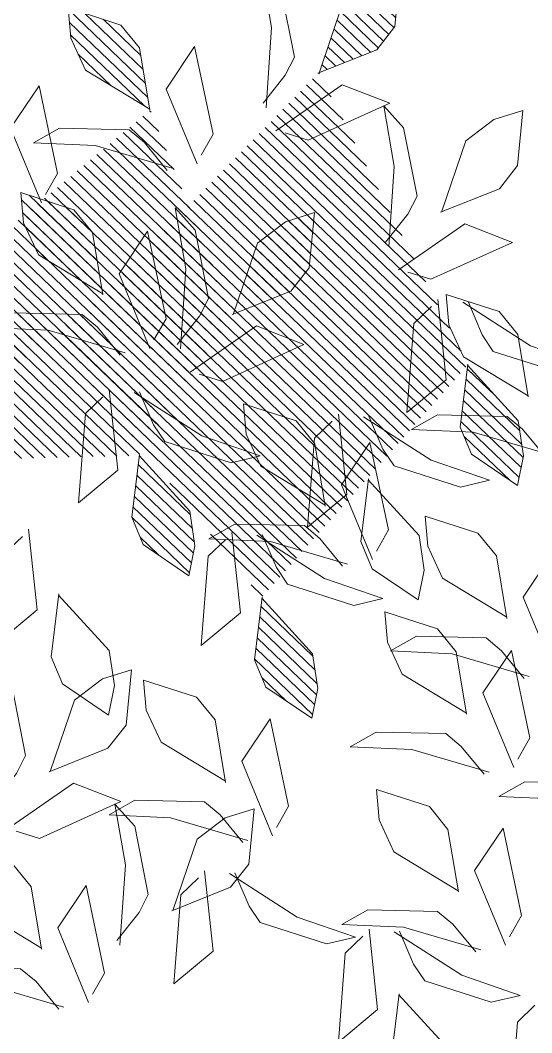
# Model space of a CAD drawing. Header units: centimetres. Extents: x 10243 to 22741, y 2279 to 4414.
# Drawn here: x 12167.81 to 12174.07, y 3098.89 to 3111.28 of the extents above; entities that cross this region are included whole.
import ezdxf

# ---------------------------------------------------------------- set-up
doc = ezdxf.new("R2010")
doc.units = ezdxf.units.CM
doc.header["$MEASUREMENT"] = 0
doc.layers.add('250', color=250, linetype='Continuous')
pattern_1 = [(45, (-1654799.279671, 54994.033918), (-0.0105615167031, 0.0105615167031), [])]

# ---------------------------------------------------------------- blocks, each defined once
blk = doc.blocks.new('U1')
at = {"lineweight": 0, "true_color": 0x6c822b}
h = blk.add_hatch(dxfattribs=at)
h.set_pattern_fill('ANSI31', color=67, scale=0.11949, style=0)
h.set_pattern_definition(pattern_1)
edge = h.paths.add_edge_path()
edge.add_line((-2359700.669, 78420.1332), (-2359700.6531, 78420.2434))
edge.add_line((-2359700.6531, 78420.2434), (-2359700.6211, 78420.2842))
edge.add_line((-2359700.6211, 78420.2842), (-2359700.5288, 78420.3162))
edge.add_line((-2359700.5288, 78420.3162), (-2359700.5324, 78420.2629))
edge.add_line((-2359700.5324, 78420.2629), (-2359700.5572, 78420.2061))
edge.add_line((-2359700.5572, 78420.2061), (-2359700.6691, 78420.1352))
edge.add_line((-2359700.9499, 78420.3526), (-2359700.934, 78420.4629))
edge.add_line((-2359700.934, 78420.4629), (-2359700.902, 78420.5037))
edge.add_line((-2359700.902, 78420.5037), (-2359700.8097, 78420.5356))
edge.add_line((-2359700.8097, 78420.5356), (-2359700.8132, 78420.4824))
edge.add_line((-2359700.8132, 78420.4824), (-2359700.8381, 78420.4256))
edge.add_line((-2359700.8381, 78420.4256), (-2359700.9499, 78420.3546))
edge.add_line((-2359701.3364, 78420.7347), (-2359701.4406, 78420.774))
edge.add_line((-2359701.4406, 78420.774), (-2359701.4736, 78420.814))
edge.add_line((-2359701.4736, 78420.814), (-2359701.4849, 78420.911))
edge.add_line((-2359701.4849, 78420.911), (-2359701.4336, 78420.8961))
edge.add_line((-2359701.4336, 78420.8961), (-2359701.3835, 78420.8596))
edge.add_line((-2359701.3835, 78420.8596), (-2359701.3383, 78420.7351))
edge.add_line((-2359701.5896, 78420.2178), (-2359701.5738, 78420.1075))
edge.add_line((-2359701.5738, 78420.1075), (-2359701.5929, 78420.0593))
edge.add_line((-2359701.5929, 78420.0593), (-2359701.6725, 78420.0026))
edge.add_line((-2359701.6725, 78420.0026), (-2359701.6841, 78420.0547))
edge.add_line((-2359701.6841, 78420.0547), (-2359701.6763, 78420.1162))
edge.add_line((-2359701.6763, 78420.1162), (-2359701.589, 78420.2159))
edge.add_line((-2359701.2192, 78419.8156), (-2359701.2034, 78419.7054))
edge.add_line((-2359701.2034, 78419.7054), (-2359701.2226, 78419.6572))
edge.add_line((-2359701.2226, 78419.6572), (-2359701.3021, 78419.6005))
edge.add_line((-2359701.3021, 78419.6005), (-2359701.3138, 78419.6526))
edge.add_line((-2359701.3138, 78419.6526), (-2359701.3059, 78419.7141))
edge.add_line((-2359701.3059, 78419.7141), (-2359701.2186, 78419.8138))
edge.add_line((-2359700.4488, 78420.8164), (-2359700.4329, 78420.9266))
edge.add_line((-2359700.4329, 78420.9266), (-2359700.4009, 78420.9674))
edge.add_line((-2359700.4009, 78420.9674), (-2359700.3086, 78420.9994))
edge.add_line((-2359700.3086, 78420.9994), (-2359700.3122, 78420.9461))
edge.add_line((-2359700.3122, 78420.9461), (-2359700.337, 78420.8894))
edge.add_line((-2359700.337, 78420.8894), (-2359700.4489, 78420.8184))
h = blk.add_hatch(dxfattribs=at)
h.set_pattern_fill('ANSI31', color=67, scale=0.11949, style=0)
h.set_pattern_definition(pattern_1)
edge = h.paths.add_edge_path()
edge.add_line((-2359701.0394, 78420.6757), (-2359701.0235, 78420.786))
edge.add_line((-2359701.0235, 78420.786), (-2359700.9915, 78420.8268))
edge.add_line((-2359700.9915, 78420.8268), (-2359700.8992, 78420.8587))
edge.add_line((-2359700.8992, 78420.8587), (-2359700.9027, 78420.8055))
edge.add_line((-2359700.9027, 78420.8055), (-2359700.9276, 78420.7487))
edge.add_line((-2359700.9276, 78420.7487), (-2359701.0394, 78420.6777))
edge.add_line((-2359701.1767, 78420.3134), (-2359701.2809, 78420.3527))
edge.add_line((-2359701.2809, 78420.3527), (-2359701.3139, 78420.3927))
edge.add_line((-2359701.3139, 78420.3927), (-2359701.3252, 78420.4898))
edge.add_line((-2359701.3252, 78420.4898), (-2359701.274, 78420.4748))
edge.add_line((-2359701.274, 78420.4748), (-2359701.2239, 78420.4383))
edge.add_line((-2359701.2239, 78420.4383), (-2359701.1787, 78420.3138))
edge.add_line((-2359701.0085, 78420.071), (-2359700.9927, 78419.9607))
edge.add_line((-2359700.9927, 78419.9607), (-2359701.0119, 78419.9125))
edge.add_line((-2359701.0119, 78419.9125), (-2359701.0914, 78419.8558))
edge.add_line((-2359701.0914, 78419.8558), (-2359701.103, 78419.9079))
edge.add_line((-2359701.103, 78419.9079), (-2359701.0952, 78419.9694))
edge.add_line((-2359701.0952, 78419.9694), (-2359701.0079, 78420.0691))
edge.add_line((-2359700.2742, 78420.0646), (-2359700.2584, 78419.9543))
edge.add_line((-2359700.2584, 78419.9543), (-2359700.2775, 78419.9061))
edge.add_line((-2359700.2775, 78419.9061), (-2359700.3571, 78419.8495))
edge.add_line((-2359700.3571, 78419.8495), (-2359700.3687, 78419.9015))
edge.add_line((-2359700.3687, 78419.9015), (-2359700.3609, 78419.963))
edge.add_line((-2359700.3609, 78419.963), (-2359700.2736, 78420.0627))
at = {"color": 67, "lineweight": 0, "true_color": 0x6c822b}
for points in [[(-2359701.2387, 78420.684), (-2359701.2788, 78420.7329), (-2359701.2956, 78420.7638), (-2359701.2744, 78420.8846), (-2359701.2402, 78420.9243), (-2359701.2566, 78420.8171), (-2359701.2441, 78420.6761)], [(-2359701.3364, 78420.7347), (-2359701.4406, 78420.774), (-2359701.4736, 78420.814), (-2359701.4849, 78420.911), (-2359701.4336, 78420.8961), (-2359701.3835, 78420.8596), (-2359701.3383, 78420.7351)], [(-2359701.0394, 78420.6757), (-2359701.0235, 78420.786), (-2359700.9915, 78420.8268), (-2359700.8992, 78420.8587), (-2359700.9027, 78420.8055), (-2359700.9276, 78420.7487), (-2359701.0394, 78420.6777)], [(-2359701.1278, 78420.5948), (-2359701.1499, 78420.6316), (-2359701.1204, 78420.7861), (-2359701.0689, 78420.7125), (-2359701.1204, 78420.58)], [(-2359701.2763, 78420.631), (-2359701.317, 78420.6173), (-2359701.4616, 78420.6794), (-2359701.3786, 78420.7138), (-2359701.2604, 78420.635)], [(-2359700.8527, 78420.5314), (-2359700.8748, 78420.5682), (-2359700.8453, 78420.7228), (-2359700.7938, 78420.6491), (-2359700.8453, 78420.5167)], [(-2359701.4494, 78420.4351), (-2359701.4895, 78420.4839), (-2359701.5063, 78420.5149), (-2359701.4852, 78420.6357), (-2359701.4509, 78420.6754), (-2359701.4673, 78420.5681), (-2359701.4548, 78420.4272)], [(-2359701.5471, 78420.4858), (-2359701.6513, 78420.5251), (-2359701.6843, 78420.5651), (-2359701.6956, 78420.6621), (-2359701.6444, 78420.6472), (-2359701.5943, 78420.6107), (-2359701.549, 78420.4861)], [(-2359701.0678, 78420.5694), (-2359701.0288, 78420.6191), (-2359701.0022, 78420.6422), (-2359700.8796, 78420.6475), (-2359700.8335, 78420.6227), (-2359700.9418, 78420.6156), (-2359701.0767, 78420.573)], [(-2359700.9499, 78420.3526), (-2359700.934, 78420.4629), (-2359700.902, 78420.5037), (-2359700.8097, 78420.5356), (-2359700.8132, 78420.4824), (-2359700.8381, 78420.4256), (-2359700.9499, 78420.3546)], [(-2359701.0791, 78420.2627), (-2359701.1192, 78420.3116), (-2359701.136, 78420.3426), (-2359701.1148, 78420.4634), (-2359701.0806, 78420.5031), (-2359701.097, 78420.3958), (-2359701.0844, 78420.2548)], [(-2359701.4871, 78420.382), (-2359701.5278, 78420.3684), (-2359701.6724, 78420.4304), (-2359701.5894, 78420.4649), (-2359701.4711, 78420.386)], [(-2359701.0383, 78420.2717), (-2359701.0604, 78420.3085), (-2359701.0309, 78420.463), (-2359700.9794, 78420.3894), (-2359701.0309, 78420.257)], [(-2359701.6943, 78420.158), (-2359701.6783, 78420.2682), (-2359701.6464, 78420.3091), (-2359701.554, 78420.341), (-2359701.5576, 78420.2878), (-2359701.5824, 78420.231), (-2359701.6943, 78420.16)], [(-2359701.5923, 78420.3278), (-2359701.6157, 78420.2691), (-2359701.6348, 78420.2394), (-2359701.7508, 78420.1997), (-2359701.8021, 78420.2106), (-2359701.7002, 78420.2479), (-2359701.5828, 78420.3269)], [(-2359701.5277, 78420.3204), (-2359701.4961, 78420.2913), (-2359701.4807, 78420.1347), (-2359701.551, 78420.1908), (-2359701.5389, 78420.3324)], [(-2359700.9784, 78420.2464), (-2359700.9393, 78420.2961), (-2359700.9127, 78420.3191), (-2359700.7901, 78420.3244), (-2359700.744, 78420.2996), (-2359700.8523, 78420.2925), (-2359700.9872, 78420.2499)], [(-2359701.1167, 78420.2097), (-2359701.1574, 78420.196), (-2359701.302, 78420.2581), (-2359701.219, 78420.2926), (-2359701.1007, 78420.2137)], [(-2359701.5896, 78420.2178), (-2359701.5738, 78420.1075), (-2359701.5929, 78420.0593), (-2359701.6725, 78420.0026), (-2359701.6841, 78420.0547), (-2359701.6763, 78420.1162), (-2359701.589, 78420.2159)], [(-2359701.0112, 78420.1809), (-2359701.0347, 78420.1223), (-2359701.0537, 78420.0926), (-2359701.1697, 78420.0529), (-2359701.221, 78420.0638), (-2359701.1191, 78420.1011), (-2359701.0017, 78420.18)], [(-2359700.9466, 78420.1736), (-2359700.915, 78420.1445), (-2359700.8996, 78419.9879), (-2359700.9699, 78420.044), (-2359700.9578, 78420.1856)], [(-2359701.3336, 78419.9732), (-2359701.3176, 78420.0834), (-2359701.2857, 78420.1242), (-2359701.1933, 78420.1562), (-2359701.1969, 78420.1029), (-2359701.2218, 78420.0461), (-2359701.3336, 78419.9751)], [(-2359701.7227, 78420.0517), (-2359701.6836, 78420.1014), (-2359701.657, 78420.1245), (-2359701.5345, 78420.1298), (-2359701.4883, 78420.105), (-2359701.5966, 78420.0979), (-2359701.7316, 78420.0553)], [(-2359701.4135, 78420.1299), (-2359701.4369, 78420.0712), (-2359701.456, 78420.0415), (-2359701.572, 78420.0019), (-2359701.6233, 78420.0127), (-2359701.5214, 78420.0501), (-2359701.404, 78420.129)], [(-2359701.3489, 78420.1225), (-2359701.3173, 78420.0934), (-2359701.3019, 78419.9368), (-2359701.3722, 78419.9929), (-2359701.3601, 78420.1345)], [(-2359701.4219, 78419.8922), (-2359701.444, 78419.929), (-2359701.4146, 78420.0836), (-2359701.363, 78420.01), (-2359701.4146, 78419.8775)], [(-2359701.0085, 78420.071), (-2359700.9927, 78419.9607), (-2359701.0119, 78419.9125), (-2359701.0914, 78419.8558), (-2359701.103, 78419.9079), (-2359701.0952, 78419.9694), (-2359701.0079, 78420.0691)], [(-2359701.4108, 78420.0199), (-2359701.395, 78419.9096), (-2359701.4141, 78419.8615), (-2359701.4937, 78419.8048), (-2359701.5053, 78419.8569), (-2359701.4975, 78419.9184), (-2359701.4102, 78420.018)], [(-2359701.6491, 78419.7691), (-2359701.6331, 78419.8794), (-2359701.6012, 78419.9202), (-2359701.5088, 78419.9521), (-2359701.5124, 78419.8989), (-2359701.5372, 78419.8421), (-2359701.6491, 78419.7711)], [(-2359701.362, 78419.8669), (-2359701.323, 78419.9166), (-2359701.2963, 78419.9397), (-2359701.1738, 78419.945), (-2359701.1277, 78419.9201), (-2359701.236, 78419.913), (-2359701.3709, 78419.8704)], [(-2359700.7997, 78419.931), (-2359700.7681, 78419.9019), (-2359700.7528, 78419.7453), (-2359700.823, 78419.8014), (-2359700.8109, 78419.9431)], [(-2359701.2219, 78419.9256), (-2359701.2454, 78419.8669), (-2359701.2644, 78419.8373), (-2359701.3805, 78419.7976), (-2359701.4318, 78419.8084), (-2359701.3298, 78419.8458), (-2359701.2124, 78419.9247)], [(-2359701.1573, 78419.9183), (-2359701.1257, 78419.8892), (-2359701.1104, 78419.7326), (-2359701.1806, 78419.7886), (-2359701.1685, 78419.9303)], [(-2359701.7374, 78419.6882), (-2359701.7595, 78419.725), (-2359701.7301, 78419.8795), (-2359701.6785, 78419.8059), (-2359701.7301, 78419.6734)], [(-2359700.8616, 78419.8284), (-2359700.8458, 78419.7182), (-2359700.865, 78419.67), (-2359700.9445, 78419.6133), (-2359700.9562, 78419.6654), (-2359700.9483, 78419.7269), (-2359700.861, 78419.8265)], [(-2359701.2192, 78419.8156), (-2359701.2034, 78419.7054), (-2359701.2226, 78419.6572), (-2359701.3021, 78419.6005), (-2359701.3138, 78419.6526), (-2359701.3059, 78419.7141), (-2359701.2186, 78419.8138)], [(-2359701.5748, 78419.6022), (-2359701.5589, 78419.7124), (-2359701.5269, 78419.7532), (-2359701.4346, 78419.7852), (-2359701.4382, 78419.7319), (-2359701.463, 78419.6751), (-2359701.5749, 78419.6041)], [(-2359701.6775, 78419.6628), (-2359701.6385, 78419.7125), (-2359701.6118, 78419.7356), (-2359701.4893, 78419.7409), (-2359701.4431, 78419.7161), (-2359701.5515, 78419.709), (-2359701.6864, 78419.6664)], [(-2359701.6632, 78419.5212), (-2359701.6853, 78419.558), (-2359701.6558, 78419.7126), (-2359701.6043, 78419.639), (-2359701.6558, 78419.5065)], [(-2359700.8382, 78419.5161), (-2359700.9424, 78419.5554), (-2359700.9754, 78419.5954), (-2359700.9867, 78419.6924), (-2359700.9355, 78419.6775), (-2359700.8854, 78419.641), (-2359700.8401, 78419.5165)], [(-2359700.7405, 78419.4654), (-2359700.7806, 78419.5143), (-2359700.7974, 78419.5452), (-2359700.7763, 78419.666), (-2359700.7421, 78419.7058), (-2359700.7584, 78419.5985), (-2359700.7459, 78419.4575)], [(-2359701.148, 78419.4909), (-2359701.132, 78419.6011), (-2359701.1001, 78419.6419), (-2359701.0078, 78419.6739), (-2359701.0113, 78419.6206), (-2359701.0362, 78419.5638), (-2359701.148, 78419.4928)], [(-2359701.2364, 78419.4099), (-2359701.2584, 78419.4467), (-2359701.229, 78419.6013), (-2359701.1774, 78419.5277), (-2359701.229, 78419.3952)], [(-2359701.6033, 78419.4959), (-2359701.5642, 78419.5456), (-2359701.5376, 78419.5687), (-2359701.4151, 78419.574), (-2359701.3689, 78419.5491), (-2359701.4772, 78419.542), (-2359701.6122, 78419.4994)], [(-2359701.8631, 78419.4031), (-2359701.824, 78419.4528), (-2359701.7974, 78419.4759), (-2359701.6749, 78419.4812), (-2359701.6287, 78419.4564), (-2359701.737, 78419.4493), (-2359701.872, 78419.4067)], [(-2359700.7782, 78419.4124), (-2359700.8189, 78419.3987), (-2359700.9635, 78419.4608), (-2359700.8805, 78419.4952), (-2359700.7622, 78419.4164)], [(-2359701.5538, 78419.29), (-2359701.5378, 78419.4002), (-2359701.5059, 78419.441), (-2359701.4136, 78419.473), (-2359701.4171, 78419.4197), (-2359701.442, 78419.3629), (-2359701.5538, 78419.2919)], [(-2359701.1764, 78419.3846), (-2359701.1374, 78419.4343), (-2359701.1107, 78419.4574), (-2359700.9882, 78419.4627), (-2359700.9421, 78419.4378), (-2359701.0504, 78419.4307), (-2359701.1853, 78419.3881)], [(-2359701.0489, 78419.2672), (-2359701.1531, 78419.3065), (-2359701.1861, 78419.3465), (-2359701.1974, 78419.4435), (-2359701.1462, 78419.4286), (-2359701.0961, 78419.3921), (-2359701.0509, 78419.2675)], [(-2359700.9513, 78419.2165), (-2359700.9914, 78419.2653), (-2359701.0082, 78419.2963), (-2359700.987, 78419.4171), (-2359700.9528, 78419.4568), (-2359700.9692, 78419.3495), (-2359700.9566, 78419.2086)], [(-2359701.6421, 78419.209), (-2359701.6642, 78419.2458), (-2359701.6348, 78419.4004), (-2359701.5832, 78419.3268), (-2359701.6348, 78419.1943)], [(-2359700.8183, 78419.2041), (-2359700.8024, 78419.3143), (-2359700.7704, 78419.3552), (-2359700.6781, 78419.3871), (-2359700.6816, 78419.3339), (-2359700.7065, 78419.2771), (-2359700.8183, 78419.2061)], [(-2359701.097, 78419.324), (-2359701.0654, 78419.2949), (-2359701.05, 78419.1383), (-2359701.1203, 78419.1944), (-2359701.1082, 78419.336)], [(-2359701.1616, 78419.3313), (-2359701.1851, 78419.2726), (-2359701.2041, 78419.243), (-2359701.3201, 78419.2033), (-2359701.3714, 78419.2142), (-2359701.2695, 78419.2515), (-2359701.1521, 78419.3304)], [(-2359700.9067, 78419.1231), (-2359700.9287, 78419.1599), (-2359700.8993, 78419.3145), (-2359700.8477, 78419.2409), (-2359700.8993, 78419.1084)], [(-2359701.5822, 78419.1837), (-2359701.5432, 78419.2334), (-2359701.5165, 78419.2564), (-2359701.394, 78419.2618), (-2359701.3479, 78419.2369), (-2359701.4562, 78419.2298), (-2359701.5911, 78419.1872)], [(-2359701.4489, 78419.2228), (-2359701.4724, 78419.1641), (-2359701.4914, 78419.1345), (-2359701.6075, 78419.0948), (-2359701.6588, 78419.1056), (-2359701.5569, 78419.143), (-2359701.4394, 78419.2219)], [(-2359701.3843, 78419.2155), (-2359701.3527, 78419.1864), (-2359701.3374, 78419.0298), (-2359701.4076, 78419.0858), (-2359701.3955, 78419.2275)], [(-2359701.4463, 78419.1128), (-2359701.4305, 78419.0026), (-2359701.4496, 78418.9544), (-2359701.5292, 78418.8977), (-2359701.5408, 78418.9498), (-2359701.533, 78419.0113), (-2359701.4457, 78419.111)], [(-2359701.6844, 78419.0878), (-2359701.6529, 78419.0587), (-2359701.6375, 78418.9021), (-2359701.7077, 78418.9582), (-2359701.6957, 78419.0998)]]:
    blk.add_lwpolyline(points, dxfattribs=at)
at = {"color": 63, "lineweight": 0}
blk.add_lwpolyline([(-2359701.1767, 78420.3134), (-2359701.2809, 78420.3527), (-2359701.3139, 78420.3927), (-2359701.3252, 78420.4898), (-2359701.274, 78420.4748), (-2359701.2239, 78420.4383), (-2359701.1787, 78420.3138)], dxfattribs=at)
at = {"layer": '250', "lineweight": 0}
blk.add_lwpolyline([(-2359700.8467, 78419.0978), (-2359700.8077, 78419.1475), (-2359700.781, 78419.1706), (-2359700.6585, 78419.1759), (-2359700.6124, 78419.1511), (-2359700.7207, 78419.144), (-2359700.8556, 78419.1014)], dxfattribs=at)

msp = doc.modelspace()

# ---------------------------------------------------------------- block references
at = {"extrusion": (7.374e-13, 3.02e-14, -1), "xscale": 6.952506840120427, "yscale": 6.952506840120427, "zscale": 6.952506840120427, "rotation": 358.8247405303607}
msp.add_blockref('U1', (16379034.121, -878490.772, 0), dxfattribs=at)

doc.saveas('drawing.dxf')
